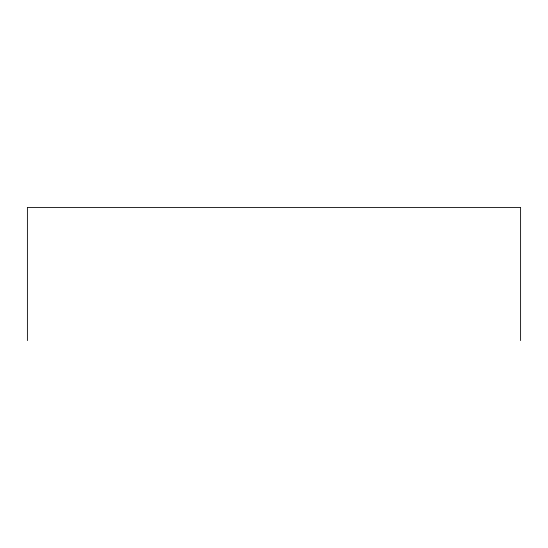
<?xml version="1.0" encoding="UTF-8"?>
<svg xmlns="http://www.w3.org/2000/svg" width="548" height="548" viewBox="0 0 548 548"><rect width="100%" height="100%" fill="white"/><g stroke="black" fill="none" stroke-linecap="round" stroke-linejoin="round"><path stroke-width="0.82" d="M520.6 340.589L520.6 207.411L27.4 207.411L27.4 340.589"/></g></svg>
